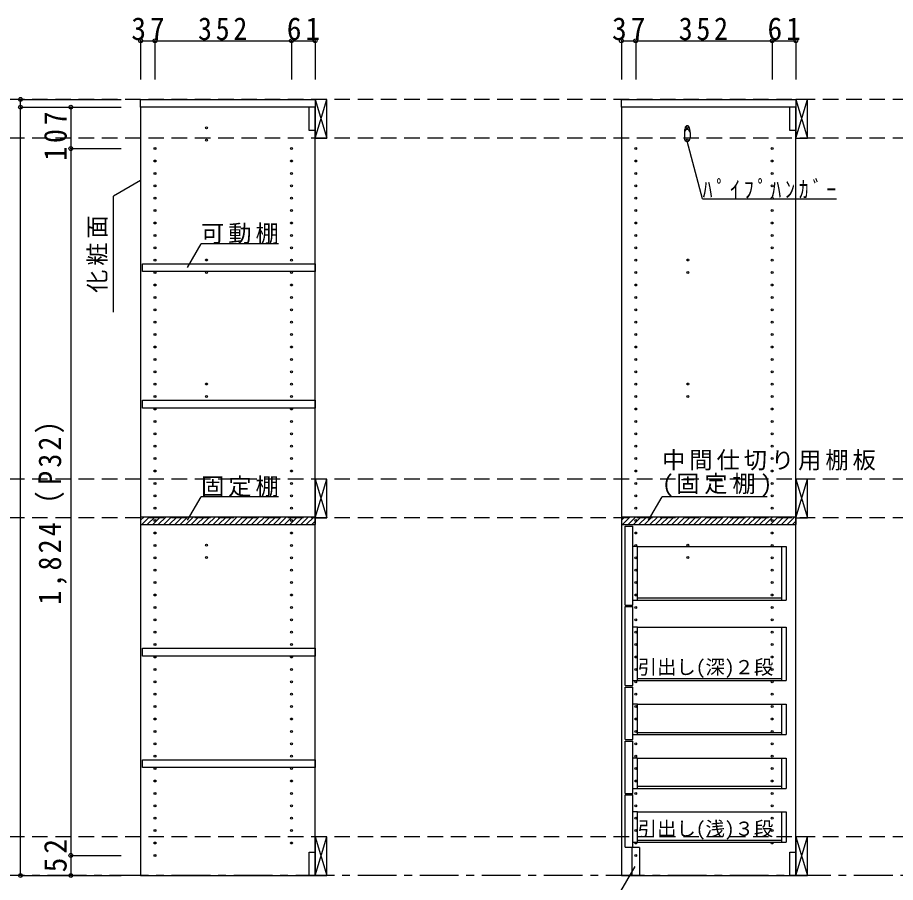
# Model space of a CAD drawing. Units: millimetres at full size, sheet at 1:20; details may follow other scales. Extents: x -3922 to 3878, y -2932 to 2722.
# Drawn here: x -510 to 1754, y -1729 to 503 of the extents above; entities that cross this region are included whole.
import ezdxf
from ezdxf.enums import TextEntityAlignment as Align

# ---------------------------------------------------------------- set-up
doc = ezdxf.new("R2010")
doc.units = ezdxf.units.MM
doc.header["$LTSCALE"] = 20
doc.header["$PDMODE"] = 32
doc.header["$PDSIZE"] = 10
for name, pattern in [('CHAIN1', [8, 5, -1, 1, -1]), ('DASHED1', [1.8, 1.2, -0.6]), ('DASHED2', [3, 2, -1])]:
    doc.linetypes.add(name, pattern=pattern)
for name, color, linetype in [('0-2_本体', 2, 'Continuous'), ('0-3_固定棚', 2, 'Continuous'), ('0-4_可動棚', 3, 'Continuous'), ('0-5', 4, 'Continuous'), ('0-6_ﾊﾟｲﾌﾟﾊﾝｶﾞｰ', 7, 'Continuous'), ('0-7_桟木・巾木', 2, 'Continuous'), ('0-8_引き出し', 2, 'Continuous'), ('0-A_文字', 7, 'Continuous'), ('0-B_寸法', 4, 'Continuous'), ('0-C_ハッチ', 4, 'Continuous')]:
    doc.layers.add(name, color=color, linetype=linetype)
doc.styles.add('ＭＳ ゴシック', font='')
doc.styles.get('ＭＳ ゴシック').set_extended_font_data('MS Gothic')

# ---------------------------------------------------------------- blocks, each defined once
blk = doc.blocks.new('無垢引出（深）2段')
at = {"layer": '0-A_文字', "color": 2}
for p, q in [((-188.69, 227.37), (-168.69, 227.37)), ((-188.69, 23.37), (-188.69, 227.37)), ((-168.69, 23.37), (-168.69, 227.37)), ((-156.69, 174.37), (-168.69, 174.37)), ((-156.69, 36.37), (-156.69, 174.37)), ((214.15, 174.37), (226.31, 174.37)), ((214.31, 174.37), (214.31, 36.37)), ((226.31, 174.37), (226.31, 36.37)), ((-188.69, 23.37), (-168.69, 23.37)), ((-168.69, 36.37), (-156.69, 36.37)), ((-156.69, 41.87), (214.31, 41.87)), ((214.31, 36.37), (226.31, 36.37)), ((-188.69, 19.37), (-168.69, 19.37)), ((-188.69, -184.63), (-188.69, 19.37)), ((-168.69, -184.63), (-168.69, 19.37)), ((-156.69, -33.63), (-168.69, -33.63)), ((-156.69, -171.63), (-156.69, -33.63)), ((214.15, -33.63), (226.31, -33.63)), ((214.31, -33.63), (214.31, -171.63)), ((226.31, -33.63), (226.31, -171.63)), ((-168.69, -171.63), (-156.69, -171.63)), ((-156.69, -166.13), (214.31, -166.13)), ((214.31, -171.63), (226.31, -171.63)), ((-188.69, -184.63), (-168.69, -184.63))]:
    blk.add_line(p, q, dxfattribs=at)
at = {"layer": '0-A_文字'}
for p, q in [((-156.69, 174.37), (214.15, 174.37)), ((-156.69, 36.37), (214.31, 36.37)), ((-156.69, -33.63), (214.15, -33.63)), ((-156.69, -171.63), (214.31, -171.63))]:
    blk.add_line(p, q, dxfattribs=at)
at = {"layer": '0-A_文字', "linetype": 'DASHED1'}
for p, q in [((214.15, 174.37), (226.31, 174.37)), ((214.15, -33.63), (226.31, -33.63))]:
    blk.add_line(p, q, dxfattribs=at)
at = {"layer": '0-A_文字', "style": 'ＭＳ ゴシック'}
blk.add_text('引出し(深)２段', height=36.66, dxfattribs=at).set_placement((-156.69, -166.13), align=Align.BOTTOM_LEFT)
blk = doc.blocks.new('無垢引出（浅）3段')
at = {"layer": '0-8_引き出し'}
for p, q in [((-185.06, 225.45), (-165.06, 225.45)), ((-185.06, 90.45), (-185.06, 225.45)), ((-165.06, 90.45), (-165.06, 225.45)), ((-153.06, 181.45), (-165.06, 181.45)), ((-153.06, 103.45), (-153.06, 181.45)), ((217.78, 181.45), (229.94, 181.45)), ((217.94, 181.45), (217.94, 103.45)), ((229.94, 181.45), (229.94, 103.45)), ((-165.06, 103.45), (-153.06, 103.45)), ((-153.06, 108.95), (217.94, 108.95)), ((217.94, 103.45), (229.94, 103.45)), ((-185.06, 90.45), (-165.06, 90.45)), ((-185.06, 86.45), (-165.06, 86.45)), ((-185.06, -48.55), (-185.06, 86.45)), ((-165.06, -48.55), (-165.06, 86.45)), ((-153.06, 42.45), (-165.06, 42.45)), ((-153.06, -35.55), (-153.06, 42.45)), ((217.78, 42.45), (229.94, 42.45)), ((217.94, 42.45), (217.94, -35.55)), ((229.94, 42.45), (229.94, -35.55)), ((-165.06, -35.55), (-153.06, -35.55)), ((-153.06, -30.05), (217.94, -30.05)), ((217.94, -35.55), (229.94, -35.55)), ((-185.06, -48.55), (-165.06, -48.55)), ((-185.06, -52.55), (-165.06, -52.55)), ((-185.06, -187.55), (-185.06, -52.55)), ((-165.06, -187.55), (-165.06, -52.55)), ((-153.06, -96.55), (-165.06, -96.55)), ((-153.06, -174.55), (-153.06, -96.55)), ((217.78, -96.55), (229.94, -96.55)), ((217.94, -96.55), (217.94, -174.55)), ((229.94, -96.55), (229.94, -174.55)), ((-165.06, -174.55), (-153.06, -174.55)), ((-153.06, -169.05), (217.94, -169.05)), ((217.94, -174.55), (229.94, -174.55)), ((-185.06, -187.55), (-165.06, -187.55))]:
    blk.add_line(p, q, dxfattribs=at)
at = {"layer": '0-8_引き出し', "color": 7}
for p, q in [((-153.06, 181.45), (217.78, 181.45)), ((-153.06, 103.45), (217.94, 103.45)), ((-153.06, 42.45), (217.78, 42.45)), ((-153.06, -35.55), (217.94, -35.55)), ((-153.06, -96.55), (217.78, -96.55)), ((-153.06, -174.55), (217.94, -174.55))]:
    blk.add_line(p, q, dxfattribs=at)
at = {"layer": '0-8_引き出し', "color": 7, "linetype": 'DASHED1'}
for p, q in [((217.78, 181.45), (229.94, 181.45)), ((217.78, 42.45), (229.94, 42.45)), ((217.78, -96.55), (229.94, -96.55))]:
    blk.add_line(p, q, dxfattribs=at)
at = {"layer": '0-A_文字', "style": 'ＭＳ ゴシック'}
blk.add_text('引出し(浅)３段', height=36.66, dxfattribs=at).set_placement((-153.06, -169.05), align=Align.BOTTOM_LEFT)

msp = doc.modelspace()

# ---------------------------------------------------------------- linework, layer by layer
at = {"layer": '0-2_本体'}
for p, q in [((-192.53, 271.73), (-192.53, 291.73)), ((-192.53, 291.73), (257.47, 291.73)), ((257.47, 291.73), (257.47, 271.73)), ((1047.47, 271.73), (1047.47, 291.73)), ((1047.47, 291.73), (1497.47, 291.73)), ((1497.47, 291.73), (1497.47, 271.73)), ((257.47, 271.73), (-192.53, 271.73)), ((1497.47, 271.73), (1047.47, 271.73))]:
    msp.add_line(p, q, dxfattribs=at)
at = {"layer": '0-3_固定棚'}
for p, q in [((-192.53, -785.27), (-192.53, -805.27)), ((-192.53, -785.27), (257.47, -785.27)), ((257.47, -785.27), (257.47, -805.27)), ((1047.47, -785.27), (1047.47, -805.27)), ((1047.47, -785.27), (1497.47, -785.27)), ((1497.47, -785.27), (1497.47, -805.27)), ((-192.53, -805.27), (257.47, -805.27)), ((1047.47, -805.27), (1497.47, -805.27))]:
    msp.add_line(p, q, dxfattribs=at)
at = {"layer": '0-4_可動棚', "color": 2}
for points in [[(-187.53, -132.77), (257.47, -132.77), (257.47, -152.77), (-187.53, -152.77)], [(-187.53, -484.77), (257.47, -484.77), (257.47, -504.77), (-187.53, -504.77)], [(-187.53, -1124.77), (257.47, -1124.77), (257.47, -1144.77), (-187.53, -1144.77)], [(-187.53, -1412.77), (257.47, -1412.77), (257.47, -1432.77), (-187.53, -1432.77)]]:
    msp.add_lwpolyline(points, close=True, dxfattribs=at)
at = {"layer": '0-5', "color": 3}
for p, q in [((-192.53, 271.73), (-192.53, -1711.27)), ((257.47, 271.73), (-192.53, 271.73)), ((257.47, -1711.27), (257.47, 271.73)), ((1047.47, 271.73), (1047.47, -1711.27)), ((1497.47, 271.73), (1047.47, 271.73)), ((1497.47, -1711.27), (1497.47, 271.73)), ((-192.53, -1711.27), (257.47, -1711.27)), ((1047.47, -1711.27), (1497.47, -1711.27))]:
    msp.add_line(p, q, dxfattribs=at)
at = {"layer": '0-5'}
for centre in [(-22.53, 218.23), (1217.47, 218.23), (-22.53, 186.23), (1217.47, 186.23), (-155.53, 164.73), (196.47, 164.73), (1084.47, 164.73), (1436.47, 164.73), (-155.53, 132.73), (196.47, 132.73), (1084.47, 132.73), (1436.47, 132.73), (-155.53, 100.73), (196.47, 100.73), (1084.47, 100.73), (1436.47, 100.73), (-155.53, 68.73), (196.47, 68.73), (1084.47, 68.73), (1436.47, 68.73), (-155.53, 36.73), (196.47, 36.73), (1084.47, 36.73), (1436.47, 36.73), (-155.53, 4.73), (196.47, 4.73), (1084.47, 4.73), (1436.47, 4.73), (-155.53, -27.27), (196.47, -27.27), (1084.47, -27.27), (1436.47, -27.27), (-155.53, -59.27), (196.47, -59.27), (1084.47, -59.27), (1436.47, -59.27), (-155.53, -91.27), (196.47, -91.27), (1084.47, -91.27), (1436.47, -91.27), (-155.53, -123.27), (-22.53, -122.77), (196.47, -123.27), (1084.47, -123.27), (1219.12, -122.77), (1436.47, -123.27), (-155.53, -155.27), (-22.53, -154.77), (196.47, -155.27), (1084.47, -155.27), (1219.12, -154.77), (1436.47, -155.27), (-155.53, -187.27), (196.47, -187.27), (1084.47, -187.27), (1436.47, -187.27), (-155.53, -219.27), (196.47, -219.27), (1084.47, -219.27), (1436.47, -219.27), (-155.53, -251.27), (196.47, -251.27), (1084.47, -251.27), (1436.47, -251.27), (-155.53, -283.27), (196.47, -283.27), (1084.47, -283.27), (1436.47, -283.27), (-155.53, -315.27), (196.47, -315.27), (1084.47, -315.27), (1436.47, -315.27), (-155.53, -347.27), (196.47, -347.27), (1084.47, -347.27), (1436.47, -347.27), (-155.53, -379.27), (196.47, -379.27), (1084.47, -379.27), (1436.47, -379.27), (-155.53, -411.27), (196.47, -411.27), (1084.47, -411.27), (1436.47, -411.27), (-155.53, -443.27), (-22.53, -442.77), (196.47, -443.27), (1084.47, -443.27), (1219.12, -442.77), (1436.47, -443.27), (-155.53, -475.27), (-22.53, -474.77), (196.47, -475.27), (1084.47, -475.27), (1219.12, -474.77), (1436.47, -475.27), (-155.53, -507.27), (196.47, -507.27), (1084.47, -507.27), (1436.47, -507.27), (-155.53, -539.27), (196.47, -539.27), (1084.47, -539.27), (1436.47, -539.27), (-155.53, -571.27), (196.47, -571.27), (1084.47, -571.27), (1436.47, -571.27), (-155.53, -603.27), (196.47, -603.27), (1084.47, -603.27), (1436.47, -603.27), (-155.53, -635.27), (196.47, -635.27), (1084.47, -635.27), (1436.47, -635.27), (-155.53, -667.27), (196.47, -667.27), (1084.47, -667.27), (1436.47, -667.27), (-155.53, -699.27), (196.47, -699.27), (1084.47, -699.27), (1436.47, -699.27), (-155.53, -731.27), (196.47, -731.27), (1084.47, -731.27), (1436.47, -731.27), (-155.53, -763.27), (196.47, -763.27), (1084.47, -763.27), (1436.47, -763.27), (-155.53, -795.27), (196.47, -795.27), (1084.47, -795.27), (1436.47, -795.27), (-155.53, -827.27), (196.47, -827.27), (1084.47, -827.27), (1436.47, -827.27), (-155.53, -859.27), (-22.53, -858.77), (196.47, -859.27), (1084.47, -859.27), (1219.12, -858.77), (1436.47, -859.27), (-155.53, -891.27), (-22.53, -890.77), (196.47, -891.27), (1084.47, -891.27), (1219.12, -890.77), (1436.47, -891.27), (-155.53, -923.27), (196.47, -923.27), (1084.47, -923.27), (1436.47, -923.27), (-155.53, -955.27), (196.47, -955.27), (1084.47, -955.27), (1436.47, -955.27), (-155.53, -987.27), (196.47, -987.27), (1084.47, -987.27), (1436.47, -987.27), (-155.53, -1019.27), (196.47, -1019.27), (1084.47, -1019.27), (1436.47, -1019.27), (-155.53, -1051.27), (196.47, -1051.27), (1084.47, -1051.27), (1436.47, -1051.27), (-155.53, -1083.27), (196.47, -1083.27), (1084.47, -1083.27), (1436.47, -1083.27), (-155.53, -1115.27), (196.47, -1115.27), (1084.47, -1115.27), (1436.47, -1115.27), (-155.53, -1147.27), (196.47, -1147.27), (1084.47, -1147.27), (1436.47, -1147.27), (-155.53, -1179.27), (196.47, -1179.27), (1084.47, -1179.27), (1436.47, -1179.27), (-155.53, -1211.27), (196.47, -1211.27), (1084.47, -1211.27), (1436.47, -1211.27), (-155.53, -1243.27), (196.47, -1243.27), (1084.47, -1243.27), (1436.47, -1243.27), (-155.53, -1275.27), (196.47, -1275.27), (1084.47, -1275.27), (1436.47, -1275.27), (-155.53, -1307.27), (196.47, -1307.27), (1084.47, -1307.27), (1436.47, -1307.27), (-155.53, -1339.27), (196.47, -1339.27), (1084.47, -1339.27), (1436.47, -1339.27), (-155.53, -1371.27), (196.47, -1371.27), (1084.47, -1371.27), (1436.47, -1371.27), (-155.53, -1403.27), (196.47, -1403.27), (1084.47, -1403.27), (1436.47, -1403.27), (-155.53, -1435.27), (196.47, -1435.27), (1084.47, -1435.27), (1436.47, -1435.27), (-155.53, -1467.27), (196.47, -1467.27), (1084.47, -1467.27), (1436.47, -1467.27), (-155.53, -1499.27), (196.47, -1499.27), (1084.47, -1499.27), (1436.47, -1499.27), (-155.53, -1531.27), (196.47, -1531.27), (1084.47, -1531.27), (1436.47, -1531.27), (-155.53, -1563.27), (196.47, -1563.27), (1084.47, -1563.27), (1436.47, -1563.27), (-155.53, -1595.27), (196.47, -1595.27), (1084.47, -1595.27), (1436.47, -1595.27), (-155.53, -1627.27), (196.47, -1627.27), (1084.47, -1627.27), (1436.47, -1627.27), (-155.53, -1659.27), (1084.47, -1659.27)]:
    msp.add_circle(centre, 2.5, dxfattribs=at)
at = {"layer": '0-6_ﾊﾟｲﾌﾟﾊﾝｶﾞｰ', "color": 2}
for p, q in [((1209.97, 206.23), (1209.97, 191.23)), ((1224.97, 206.23), (1224.97, 191.23))]:
    msp.add_line(p, q, dxfattribs=at)
at = {"layer": '0-6_ﾊﾟｲﾌﾟﾊﾝｶﾞｰ'}
for centre, radius, start, end in [((1256.07, 204.72), 46.13, 162.96035, 178.115), ((1217.47, 218.23), 5.5, 0, 180), ((1178.86, 204.72), 46.13, 1.885, 17.03965)]:
    msp.add_arc(centre, radius, start, end, dxfattribs=at)
at = {"layer": '0-6_ﾊﾟｲﾌﾟﾊﾝｶﾞｰ', "color": 2}
for centre, start, end in [((1217.47, 206.23), 0, 180), ((1217.47, 191.23), 180, 0)]:
    msp.add_arc(centre, 7.5, start, end, dxfattribs=at)
at = {"layer": '0-7_桟木・巾木'}
for p, q in [((257.47, 271.73), (242.47, 271.73)), ((242.47, 211.73), (242.47, 271.73)), ((257.47, 271.73), (257.47, 230.73)), ((1497.47, 271.73), (1482.47, 271.73)), ((1482.47, 211.73), (1482.47, 271.73)), ((1497.47, 271.73), (1497.47, 230.73)), ((242.47, -1651.27), (257.47, -1651.27)), ((257.47, -1651.27), (257.47, -1711.27)), ((1482.47, -1651.27), (1497.47, -1651.27)), ((1497.47, -1651.27), (1497.47, -1711.27))]:
    msp.add_line(p, q, dxfattribs=at)
for points in [[(257.47, 211.73), (245.97, 211.73), (242.47, 211.73)], [(1497.47, 211.73), (1485.97, 211.73), (1482.47, 211.73)], [(257.47, -1711.27), (242.47, -1711.27), (242.47, -1651.27)], [(1497.47, -1711.27), (1482.47, -1711.27), (1482.47, -1651.27)]]:
    msp.add_lwpolyline(points, dxfattribs=at)
at = {"layer": '0-8_引き出し', "color": 3}
for p, q in [((257.47, 291.73), (257.47, 191.73)), ((287.47, 291.73), (257.47, 291.73)), ((287.47, 191.73), (287.47, 291.73)), ((1497.47, 291.73), (1497.47, 191.73)), ((1527.47, 291.73), (1497.47, 291.73)), ((1527.47, 191.73), (1527.47, 291.73)), ((257.47, 191.73), (287.47, 191.73)), ((1497.47, 191.73), (1527.47, 191.73)), ((257.47, -1611.27), (257.47, -1711.27)), ((287.47, -1611.27), (257.47, -1611.27)), ((287.47, -1711.27), (287.47, -1611.27)), ((1497.47, -1611.27), (1497.47, -1711.27)), ((1527.47, -1611.27), (1497.47, -1611.27)), ((1527.47, -1711.27), (1527.47, -1611.27)), ((257.47, -1711.27), (287.47, -1711.27)), ((1497.47, -1711.27), (1527.47, -1711.27))]:
    msp.add_line(p, q, dxfattribs=at)
at = {"layer": '0-8_引き出し', "color": 7}
for p, q in [((257.47, 191.73), (287.47, 291.73)), ((257.47, 291.73), (287.47, 191.73)), ((1497.47, 191.73), (1527.47, 291.73)), ((1497.47, 291.73), (1527.47, 191.73)), ((257.47, -688.27), (287.47, -788.27)), ((257.47, -788.27), (287.47, -688.27)), ((1497.47, -688.27), (1527.47, -788.27)), ((1497.47, -788.27), (1527.47, -688.27)), ((257.47, -1711.27), (287.47, -1611.27)), ((257.47, -1611.27), (287.47, -1711.27)), ((1497.47, -1711.27), (1527.47, -1611.27)), ((1497.47, -1611.27), (1527.47, -1711.27)), ((1074.47, -1639.27), (1074.47, -1711.27)), ((1094.47, -1639.27), (1074.47, -1639.27))]:
    msp.add_line(p, q, dxfattribs=at)
at = {"layer": '0-8_引き出し', "color": 3}
for points in [[(287.47, -788.27), (287.47, -688.27), (257.47, -688.27), (257.47, -788.27)], [(1527.47, -788.27), (1527.47, -688.27), (1497.47, -688.27), (1497.47, -788.27)]]:
    msp.add_lwpolyline(points, close=True, dxfattribs=at)
at = {"layer": '0-8_引き出し', "color": 7}
msp.add_lwpolyline([(1094.47, -1639.27), (1094.47, -1711.27), (1074.47, -1711.27)], dxfattribs=at)
at = {"layer": '0-A_文字'}
for p, q in [((1257.21, 35.43), (1217.47, 183.73)), ((-192.53, 82.66), (-262.53, 42.25)), ((-262.53, -257.75), (-262.53, 42.25)), ((1257.21, 35.43), (1602.21, 35.43)), ((-71.66, -141.83), (-36.64, -81.18)), ((163.36, -81.18), (-36.64, -81.18)), ((-71.66, -794.33), (-36.64, -733.68)), ((163.36, -733.68), (-36.64, -733.68)), ((1117.55, -794.33), (1152.57, -733.68)), ((1423.95, -733.68), (1152.57, -733.68))]:
    msp.add_line(p, q, dxfattribs=at)
at = {"layer": '0-A_文字', "linetype": 'CHAIN1'}
msp.add_line((2867.47, -1711.27), (-2842.53, -1711.27), dxfattribs=at)
at = {"layer": '0-A_文字'}
msp.add_lwpolyline([(1082.22, -1687.54), (975.14, -1873.01), (708.85, -1873.01)], dxfattribs=at)
at = {"layer": '0-B_寸法'}
for p, q in [((-192.53, 442.73), (-192.53, 342.73)), ((-192.53, 442.73), (257.47, 442.73)), ((-155.53, 442.73), (-155.53, 342.73)), ((196.47, 442.73), (196.47, 342.73)), ((257.47, 442.73), (257.47, 342.73)), ((1047.47, 442.73), (1047.47, 342.73)), ((1047.47, 442.73), (1497.47, 442.73)), ((1084.47, 442.73), (1084.47, 342.73)), ((1436.47, 442.73), (1436.47, 342.73)), ((1497.47, 442.73), (1497.47, 342.73)), ((-502.53, 271.73), (-502.53, 291.73)), ((-502.53, 291.73), (-242.53, 291.73)), ((-502.53, -1711.27), (-502.53, 271.73)), ((-502.53, 271.73), (-242.53, 271.73)), ((-372.53, 271.73), (-242.53, 271.73)), ((-372.53, 271.73), (-372.53, 164.73)), ((-372.53, 164.73), (-242.53, 164.73)), ((-372.53, 164.73), (-372.53, -1659.27)), ((-372.53, -1659.27), (-242.53, -1659.27)), ((-372.53, -1659.27), (-372.53, -1711.27)), ((-502.53, -1711.27), (-242.53, -1711.27)), ((-372.53, -1711.27), (-242.53, -1711.27))]:
    msp.add_line(p, q, dxfattribs=at)
at = {"layer": '0-B_寸法', "linetype": 'DASHED2'}
for p, q in [((2867.47, 291.73), (-2842.53, 291.73)), ((2867.47, 191.73), (-2842.53, 191.73)), ((2867.47, -688.27), (-2842.53, -688.27)), ((2867.47, -788.27), (-2842.53, -788.27)), ((2867.47, -1611.27), (-2842.53, -1611.27))]:
    msp.add_line(p, q, dxfattribs=at)
at = {"layer": '0-B_寸法', "color": 7}
for p in [(-192.53, 442.73), (-155.53, 442.73), (196.47, 442.73), (257.47, 442.73), (1047.47, 442.73), (1084.47, 442.73), (1436.47, 442.73), (1497.47, 442.73), (-502.53, 291.73), (-502.53, 271.73), (-372.53, 271.73), (-372.53, 164.73), (-372.53, -1659.27), (-502.53, -1711.27), (-372.53, -1711.27)]:
    msp.add_point(p, dxfattribs=at)
at = {"layer": '0-C_ハッチ'}
for p, q in [((-192.53, -794.22), (-183.58, -785.27)), ((-189.44, -805.27), (-169.44, -785.27)), ((-175.3, -805.27), (-155.3, -785.27)), ((-161.16, -805.27), (-141.16, -785.27)), ((-147.01, -805.27), (-127.01, -785.27)), ((-132.87, -805.27), (-112.87, -785.27)), ((-118.73, -805.27), (-98.73, -785.27)), ((-104.59, -805.27), (-84.59, -785.27)), ((-90.45, -805.27), (-70.45, -785.27)), ((-76.3, -805.27), (-56.3, -785.27)), ((-62.16, -805.27), (-42.16, -785.27)), ((-48.02, -805.27), (-28.02, -785.27)), ((-33.88, -805.27), (-13.88, -785.27)), ((-19.74, -805.27), (0.26, -785.27)), ((-5.59, -805.27), (14.41, -785.27)), ((8.55, -805.27), (28.55, -785.27)), ((22.69, -805.27), (42.69, -785.27)), ((36.83, -805.27), (56.83, -785.27)), ((50.97, -805.27), (70.97, -785.27)), ((65.12, -805.27), (85.12, -785.27)), ((79.26, -805.27), (99.26, -785.27)), ((93.4, -805.27), (113.4, -785.27)), ((107.54, -805.27), (127.54, -785.27)), ((121.69, -805.27), (141.69, -785.27)), ((135.83, -805.27), (155.83, -785.27)), ((149.97, -805.27), (169.97, -785.27)), ((164.11, -805.27), (184.11, -785.27)), ((178.25, -805.27), (198.25, -785.27)), ((192.4, -805.27), (212.4, -785.27)), ((206.54, -805.27), (226.54, -785.27)), ((220.68, -805.27), (240.68, -785.27)), ((234.82, -805.27), (254.82, -785.27)), ((1047.47, -794.22), (1056.42, -785.27)), ((1050.56, -805.27), (1070.56, -785.27)), ((1064.7, -805.27), (1084.7, -785.27)), ((1078.84, -805.27), (1098.84, -785.27)), ((1092.99, -805.27), (1112.99, -785.27)), ((1107.13, -805.27), (1127.13, -785.27)), ((1121.27, -805.27), (1141.27, -785.27)), ((1135.41, -805.27), (1155.41, -785.27)), ((1149.55, -805.27), (1169.55, -785.27)), ((1163.7, -805.27), (1183.7, -785.27)), ((1177.84, -805.27), (1197.84, -785.27)), ((1191.98, -805.27), (1211.98, -785.27)), ((1206.12, -805.27), (1226.12, -785.27)), ((1220.26, -805.27), (1240.26, -785.27)), ((1234.41, -805.27), (1254.41, -785.27)), ((1248.55, -805.27), (1268.55, -785.27)), ((1262.69, -805.27), (1282.69, -785.27)), ((1276.83, -805.27), (1296.83, -785.27)), ((1290.97, -805.27), (1310.97, -785.27)), ((1305.12, -805.27), (1325.12, -785.27)), ((1319.26, -805.27), (1339.26, -785.27)), ((1333.4, -805.27), (1353.4, -785.27)), ((1347.54, -805.27), (1367.54, -785.27)), ((1361.69, -805.27), (1381.69, -785.27)), ((1375.83, -805.27), (1395.83, -785.27)), ((1389.97, -805.27), (1409.97, -785.27)), ((1404.11, -805.27), (1424.11, -785.27)), ((1418.25, -805.27), (1438.25, -785.27)), ((1432.4, -805.27), (1452.4, -785.27)), ((1446.54, -805.27), (1466.54, -785.27)), ((1460.68, -805.27), (1480.68, -785.27)), ((1474.82, -805.27), (1494.82, -785.27)), ((248.96, -805.27), (257.47, -796.76)), ((1488.96, -805.27), (1497.47, -796.76))]:
    msp.add_line(p, q, dxfattribs=at)

# ---------------------------------------------------------------- block references
at = {"layer": '0-A_文字'}
for name, p in [('無垢引出（深）2段', (1246.16, -1036.64)), ('無垢引出（浅）3段', (1242.53, -1450.71))]:
    msp.add_blockref(name, p, dxfattribs=at)

# ---------------------------------------------------------------- texts
at = {"layer": '0-A_文字', "char_height": 43.99, "attachment_point": 7, "style": 'ＭＳ ゴシック'}
for s, insert in [('\\T1.39;\\W0.85;ﾊﾟｲﾌﾟﾊﾝｶﾞｰ', (1257.21, 35.43)), ('\\T1.17;可動棚', (-36.64, -81.18)), ('\\T1.17;中間仕切り用棚板', (1152.57, -666.12)), ('\\T1.17;固定棚', (-36.64, -733.68)), ('\\T1.21;(固定棚)', (1152.57, -733.68))]:
    msp.add_mtext(s, dxfattribs=dict(at, insert=insert))
at = {"layer": '0-A_文字', "insert": (-277.53, -207.75), "char_height": 43.99, "attachment_point": 7, "rotation": 90, "style": 'ＭＳ ゴシック'}
msp.add_mtext('\\T1.17;化粧面', dxfattribs=at)
at = {"layer": '0-B_寸法', "color": 7, "char_height": 58.65, "attachment_point": 7, "style": 'ＭＳ ゴシック'}
for s, insert in [('\\T1.27;\\W0.95;37', (-216.53, 443.94)), ('\\T1.27;\\W0.9;352', (-44.53, 443.94)), ('\\T1.27;\\W0.95;61', (184.47, 443.94)), ('\\T1.27;\\W0.95;37', (1023.47, 443.94)), ('\\T1.27;\\W0.9;352', (1195.47, 443.94)), ('\\T1.27;\\W0.95;61', (1424.47, 443.94))]:
    msp.add_mtext(s, dxfattribs=dict(at, insert=insert))
at = {"layer": '0-B_寸法', "color": 7, "char_height": 58.65, "attachment_point": 7, "rotation": 90, "style": 'ＭＳ ゴシック'}
for s, insert in [('\\T1.27;\\W0.9;107', (-382.53, 133.49)), ('\\T1.23;\\W0.9;1,824（P32）', (-382.53, -1012.27)), ('\\T1.27;\\W0.95;52', (-382.53, -1703))]:
    msp.add_mtext(s, dxfattribs=dict(at, insert=insert))

doc.saveas('drawing.dxf')
